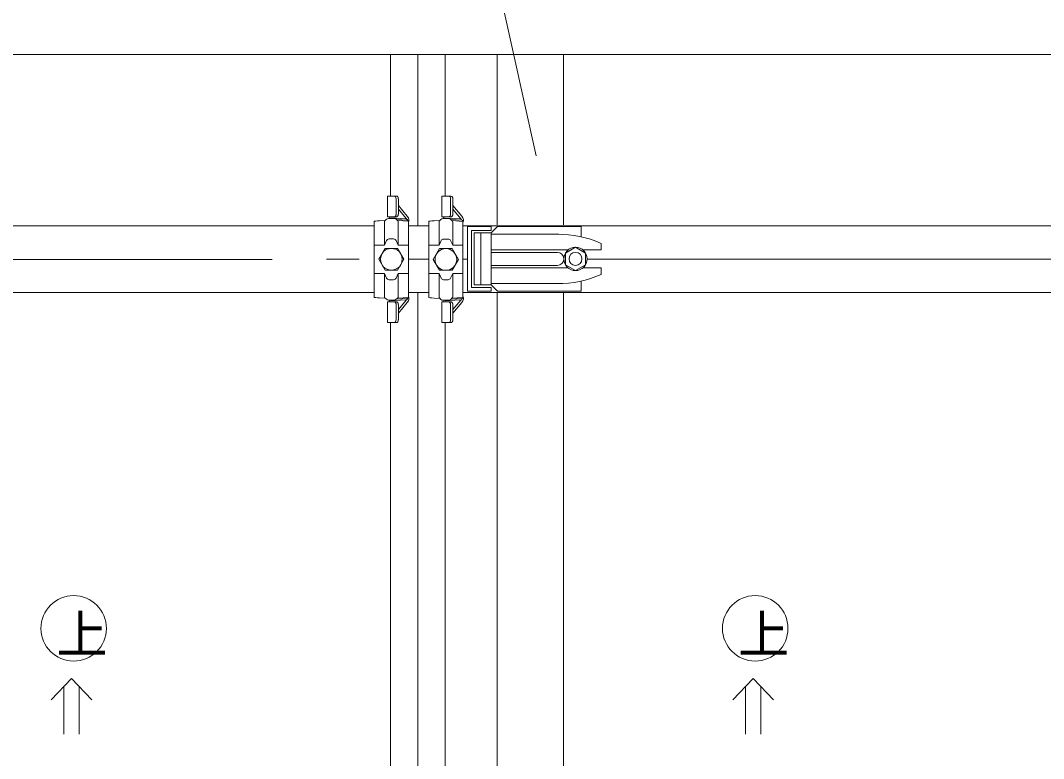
# Model space of a CAD drawing. Units: millimetres, scale not verified. Extents: x -10062 to 10062, y -6938 to 6938.
# Drawn here: x 4911 to 5662, y -887 to -345 of the extents above; entities that cross this region are included whole.
import ezdxf
from ezdxf.enums import TextEntityAlignment as Align

# ---------------------------------------------------------------- set-up
doc = ezdxf.new("R2010")
doc.units = ezdxf.units.MM
doc.header["$LTSCALE"] = 40
doc.linetypes.add('DASHED1', pattern=[1.8, 1.2, -0.6])
doc.linetypes.add('DOUBLE_CHAIN2', pattern=[12.8, 9, -1, 0.6, -0.6, 0.6, -1])
for name, color, linetype, lineweight in [('0-1_(3m)標準ｱﾄﾞﾌﾗッﾄ', 4, 'Continuous', 5), ('0-F__A-8_補助材１', 1, 'Continuous', 9), ('1-3_KANAGU', 2, 'Continuous', 9), ('1-8_ｱﾄﾞﾌﾗッﾄ', 7, 'Continuous', 9), ('1-B_仮囲い', 7, 'Continuous', 9), ('1-C_図面枠', 7, 'Continuous', 9)]:
    doc.layers.add(name, color=color, linetype=linetype, lineweight=lineweight)
doc.styles.add('@ＭＳ ゴシック', font='')
doc.styles.get('@ＭＳ ゴシック').set_extended_font_data('@MS Gothic')

msp = doc.modelspace()

# ---------------------------------------------------------------- linework, layer by layer
at = {"layer": '0-1_(3m)標準ｱﾄﾞﾌﾗッﾄ', "color": 7, "lineweight": 9}
for p, q in [((5182.81, -370.16), (5182.81, -474.05)), ((5202.81, -370.16), (5202.81, -495.86)), ((5222.81, -370.16), (5222.81, -474.1)), ((5202.81, -544.76), (5202.81, -1845.88)), ((5182.81, -566.87), (5182.81, -1824.1)), ((5222.81, -566.92), (5222.81, -1824.15))]:
    msp.add_line(p, q, dxfattribs=at)
at = {"layer": '0-F__A-8_補助材１'}
for p, q in [((5239.39, -496.38), (5239.39, -543.94)), ((5256.52, -496.38), (5239.39, -496.38)), ((5242.24, -499.23), (5242.24, -541.08)), ((5256.52, -499.23), (5242.24, -499.23)), ((5244.14, -501.14), (5244.14, -539.19)), ((5256.52, -501.14), (5244.14, -501.14)), ((5256.52, -501.14), (5261.27, -496.38)), ((5256.52, -496.38), (5256.52, -499.23)), ((5256.52, -501.14), (5256.52, -539.19)), ((5306.16, -502.08), (5256.52, -502.08)), ((5322.64, -496.38), (5261.27, -496.38)), ((5322.64, -496.38), (5322.64, -503.98)), ((5337.27, -508.74), (5337.27, -513.49)), ((5313.13, -513.49), (5256.52, -513.49)), ((5256.52, -515.4), (5305.23, -515.4)), ((5337.27, -513.49), (5323.9, -513.49)), ((5256.52, -524.91), (5305.23, -524.91)), ((5256.52, -526.81), (5313.13, -526.81)), ((5323.9, -526.81), (5337.27, -526.81)), ((5337.27, -526.81), (5337.27, -531.57)), ((5244.14, -539.19), (5256.52, -539.19)), ((5256.52, -538.23), (5306.16, -538.23)), ((5256.52, -539.19), (5261.27, -543.94)), ((5322.64, -536.33), (5322.64, -543.94)), ((5239.39, -543.94), (5256.52, -543.94)), ((5242.24, -541.08), (5256.52, -541.08)), ((5256.52, -541.08), (5256.52, -543.94)), ((5261.27, -543.94), (5322.64, -543.94))]:
    msp.add_line(p, q, dxfattribs=at)
at = {"layer": '0-F__A-8_補助材１', "linetype": 'DASHED1'}
msp.add_line((5249.12, -501.14), (5249.12, -539.19), dxfattribs=at)
at = {"layer": '0-F__A-8_補助材１'}
msp.add_lwpolyline([(5325.93, -515.87), (5318.51, -511.59), (5311.1, -515.87), (5311.1, -524.44), (5318.51, -528.72), (5325.93, -524.44)], close=True, dxfattribs=at)
for radius in [8.56, 4.76]:
    msp.add_circle((5318.51, -520.16), radius, dxfattribs=at)
for centre, radius, start, end in [((5306.01, -578.66), 76.59, 65.915, 90.76), ((5305.23, -520.16), 4.76, 270, 90), ((5306.01, -461.66), 76.59, 269.24, 294.085)]:
    msp.add_arc(centre, radius, start, end, dxfattribs=at)
at = {"layer": '1-3_KANAGU'}
for p, q in [((5180.51, -474.05), (5187.12, -474.05)), ((5180.51, -489.25), (5180.51, -474.05)), ((5186.91, -476.05), (5186.91, -478.97)), ((5188.54, -476.05), (5188.54, -480.92)), ((5220.51, -474.1), (5227.12, -474.1)), ((5220.51, -489.3), (5220.51, -474.1)), ((5226.91, -476.1), (5226.91, -479.03)), ((5228.54, -476.1), (5228.54, -480.98)), ((5195.02, -488.71), (5188.54, -480.92)), ((5194.29, -490.59), (5188.54, -483.68)), ((5235.02, -488.77), (5228.54, -480.98)), ((5234.29, -490.65), (5228.54, -483.74)), ((5170.91, -548.31), (5170.91, -492.6)), ((5174.84, -492.1), (5179.04, -491.85)), ((5178.41, -492.88), (5178.41, -509.99)), ((5179.81, -491.1), (5178.72, -492.16)), ((5180.51, -489.25), (5181.02, -489.25)), ((5182.79, -490.08), (5193.69, -490.79)), ((5187.01, -491.1), (5188.1, -492.16)), ((5187.07, -491.16), (5195.28, -491.69)), ((5187.96, -492.02), (5195.91, -492.54)), ((5188.41, -492.88), (5188.41, -509.99)), ((5195.91, -548.35), (5195.91, -492.54)), ((5210.91, -548.37), (5210.91, -492.66)), ((5214.84, -492.16), (5219.04, -491.91)), ((5218.41, -492.93), (5218.41, -510.05)), ((5219.81, -491.16), (5218.72, -492.22)), ((5220.51, -489.3), (5221.02, -489.3)), ((5222.79, -490.14), (5233.69, -490.84)), ((5227.01, -491.16), (5228.1, -492.22)), ((5227.07, -491.22), (5235.28, -491.75)), ((5227.96, -492.08), (5235.91, -492.59)), ((5228.41, -492.93), (5228.41, -510.05)), ((5235.91, -548.4), (5235.91, -492.59)), ((5170.91, -509.99), (5178.41, -509.99)), ((5179.94, -506.68), (5178.41, -509.99)), ((5181.76, -505.52), (5185.06, -505.52)), ((5210.91, -510.05), (5218.41, -510.05)), ((5219.94, -506.74), (5218.41, -510.05)), ((5221.76, -505.58), (5225.06, -505.58)), ((5170.91, -530.92), (5178.41, -530.92)), ((5179.94, -534.24), (5178.41, -530.92)), ((5178.41, -548.04), (5178.41, -530.92)), ((5188.41, -548.04), (5188.41, -530.92)), ((5210.91, -530.98), (5218.41, -530.98)), ((5219.94, -534.29), (5218.41, -530.98)), ((5218.41, -548.1), (5218.41, -530.98)), ((5228.41, -548.1), (5228.41, -530.98)), ((5181.76, -535.39), (5185.06, -535.39)), ((5221.76, -535.45), (5225.06, -535.45)), ((5174.84, -548.81), (5179.04, -549.06)), ((5179.81, -549.82), (5178.72, -548.76)), ((5180.51, -551.67), (5181.02, -551.67)), ((5180.51, -551.67), (5180.51, -566.87)), ((5182.79, -550.83), (5193.69, -550.13)), ((5187.01, -549.82), (5188.1, -548.76)), ((5187.07, -549.75), (5195.28, -549.22)), ((5187.96, -548.89), (5195.91, -548.38)), ((5194.29, -550.32), (5188.54, -557.23)), ((5195.02, -552.2), (5188.54, -559.99)), ((5214.84, -548.87), (5219.04, -549.12)), ((5219.81, -549.87), (5218.72, -548.82)), ((5220.51, -551.72), (5221.02, -551.72)), ((5220.51, -551.72), (5220.51, -566.92)), ((5222.79, -550.89), (5233.69, -550.18)), ((5227.01, -549.87), (5228.1, -548.82)), ((5227.07, -549.81), (5235.28, -549.28)), ((5227.96, -548.95), (5235.91, -548.44)), ((5234.29, -550.38), (5228.54, -557.29)), ((5235.02, -552.26), (5228.54, -560.05)), ((5186.91, -564.87), (5186.91, -561.94)), ((5188.54, -564.87), (5188.54, -559.99)), ((5226.91, -564.92), (5226.91, -562)), ((5228.54, -564.92), (5228.54, -560.05)), ((5180.51, -566.87), (5187.12, -566.87)), ((5220.51, -566.92), (5227.12, -566.92))]:
    msp.add_line(p, q, dxfattribs=at)
at = {"layer": '1-3_KANAGU', "linetype": 'DASHED1'}
for p, q in [((5186.91, -478.97), (5186.91, -487.25)), ((5226.91, -479.03), (5226.91, -487.3)), ((5188.54, -480.92), (5188.54, -487.25)), ((5228.54, -480.98), (5228.54, -487.3)), ((5181.02, -489.25), (5187.12, -489.25)), ((5221.02, -489.3), (5227.12, -489.3)), ((5181.02, -551.67), (5187.12, -551.67)), ((5186.91, -561.94), (5186.91, -553.67)), ((5188.54, -559.99), (5188.54, -553.67)), ((5221.02, -551.72), (5227.12, -551.72)), ((5226.91, -562), (5226.91, -553.72)), ((5228.54, -560.05), (5228.54, -553.72))]:
    msp.add_line(p, q, dxfattribs=at)
at = {"layer": '1-3_KANAGU', "color": 4, "lineweight": 5}
for p, q in [((5174.21, -520.46), (5178.81, -512.49)), ((5178.81, -512.49), (5188.01, -512.49)), ((5188.01, -512.49), (5192.61, -520.46)), ((5214.21, -520.52), (5218.81, -512.55)), ((5218.81, -512.55), (5228.01, -512.55)), ((5228.01, -512.55), (5232.61, -520.52)), ((5178.81, -528.42), (5174.21, -520.46)), ((5192.61, -520.46), (5188.01, -528.42)), ((5218.81, -528.48), (5214.21, -520.52)), ((5232.61, -520.52), (5228.01, -528.48)), ((5188.01, -528.42), (5178.81, -528.42)), ((5228.01, -528.48), (5218.81, -528.48))]:
    msp.add_line(p, q, dxfattribs=at)
at = {"layer": '1-3_KANAGU'}
for points in [[(5186.88, -506.68), (5188.41, -509.99), (5195.91, -509.99)], [(5226.88, -506.74), (5228.41, -510.05), (5235.91, -510.05)], [(5186.88, -534.24), (5188.41, -530.92), (5195.91, -530.92)], [(5226.88, -534.29), (5228.41, -530.98), (5235.91, -530.98)]]:
    msp.add_lwpolyline(points, dxfattribs=at)
at = {"layer": '1-3_KANAGU', "color": 4, "lineweight": 5}
for centre in [(5183.41, -520.46), (5223.41, -520.52)]:
    msp.add_circle(centre, 7.97, dxfattribs=at)
at = {"layer": '1-3_KANAGU'}
for centre, radius, start, end in [((5179.41, -492.88), 1, 134.006, 180), ((5181.41, -492.75), 2.3, 93.937, 134.006), ((5181.02, -490.49), 1.24, 2.469, 90), ((5185.41, -492.75), 2.3, 45.994, 89.995), ((5187.41, -492.88), 1, 0, 45.994), ((5219.41, -492.93), 1, 134.006, 180), ((5221.41, -492.81), 2.3, 93.937, 134.006), ((5221.02, -490.54), 1.24, 2.469, 90), ((5225.41, -492.81), 2.3, 45.994, 89.995), ((5227.41, -492.93), 1, 0, 45.994), ((5181.76, -507.52), 2, 90, 155.142), ((5185.06, -507.52), 2, 24.858, 90), ((5221.76, -507.58), 2, 90, 155.142), ((5225.06, -507.58), 2, 24.858, 90), ((5181.76, -533.39), 2, 204.858, 270), ((5185.06, -533.39), 2, 270, 335.142), ((5221.76, -533.45), 2, 204.858, 270), ((5225.06, -533.45), 2, 270, 335.142), ((5179.41, -548.04), 1, 180, 225.994), ((5181.41, -548.16), 2.3, 225.994, 266.063), ((5181.02, -550.43), 1.24, 270, 357.531), ((5185.41, -548.16), 2.3, 270.005, 314.006), ((5187.41, -548.04), 1, 314.006, 0), ((5219.41, -548.1), 1, 180, 225.994), ((5221.41, -548.22), 2.3, 225.994, 266.063), ((5221.02, -550.48), 1.24, 270, 357.531), ((5225.41, -548.22), 2.3, 270.005, 314.006), ((5227.41, -548.1), 1, 314.006, 0)]:
    msp.add_arc(centre, radius, start, end, dxfattribs=at)
for centre, major_axis, ratio, start_param, end_param in [((5185.5, -476.05), (0, 2), 0.707001, 4.712389, 6.283185), ((5187.12, -476.05), (0, 2), 0.707001, 4.712389, 6.283185), ((5225.5, -476.1), (0, 2), 0.707001, 4.712389, 6.283185), ((5227.12, -476.1), (0, 2), 0.707001, 4.712389, 6.283185), ((5200.91, -492.6), (-30, 0), 0.033603, 5.765587, 6.283185), ((5183.41, -490.52), (-2.93, 0), 0.034045, 3.960841, 5.540429), ((5194.16, -490.78), (1.74, -1.85), 0.087542, 0, 1.591424), ((5192.08, -490.38), (3.75, -3.22), 0.663063, 0.040152, 1.33633), ((5240.91, -492.66), (-30, 0), 0.033603, 5.765587, 6.283185), ((5223.41, -490.58), (-2.93, 0), 0.034045, 3.960841, 5.540429), ((5234.16, -490.84), (1.74, -1.85), 0.087542, 0, 1.591424), ((5232.08, -490.44), (3.75, -3.22), 0.663063, 0.040152, 1.33633), ((5192.08, -550.53), (3.75, 3.22), 0.663063, 4.946855, 6.243033), ((5232.08, -550.59), (3.75, 3.22), 0.663063, 4.946855, 6.243033), ((5200.91, -548.31), (-30, 0), 0.033604, 6.283185, 6.800777), ((5183.41, -550.39), (-2.93, 0), 0.034055, 0.742708, 2.322385), ((5194.16, -550.14), (1.74, 1.85), 0.087549, 4.691762, 6.283185), ((5240.91, -548.37), (-30, 0), 0.033604, 6.283185, 6.800777), ((5223.41, -550.45), (-2.93, 0), 0.034055, 0.742708, 2.322385), ((5234.16, -550.19), (1.74, 1.85), 0.087549, 4.691762, 6.283185), ((5185.5, -564.87), (0, 2), 0.707001, 3.141593, 4.712389), ((5187.12, -564.87), (0, 2), 0.707001, 3.141593, 4.712389), ((5225.5, -564.92), (0, 2), 0.707001, 3.141593, 4.712389), ((5227.12, -564.92), (0, 2), 0.707001, 3.141593, 4.712389)]:
    msp.add_ellipse(centre, major_axis=major_axis, ratio=ratio, start_param=start_param, end_param=end_param, dxfattribs=at)
at = {"layer": '1-3_KANAGU', "linetype": 'DASHED1'}
for centre, start_param, end_param in [((5185.5, -487.25), 3.141593, 4.712389), ((5187.12, -487.25), 3.141593, 4.712389), ((5225.5, -487.3), 3.141593, 4.712389), ((5227.12, -487.3), 3.141593, 4.712389), ((5185.5, -553.67), 4.712389, 6.283185), ((5187.12, -553.67), 4.712389, 6.283185), ((5225.5, -553.72), 4.712389, 6.283185), ((5227.12, -553.72), 4.712389, 6.283185)]:
    msp.add_ellipse(centre, major_axis=(0, 2), ratio=0.707001, start_param=start_param, end_param=end_param, dxfattribs=at)
at = {"layer": '1-8_ｱﾄﾞﾌﾗッﾄ'}
for p, q in [((5202.81, -370.16), (4702.81, -370.16)), ((5702.81, -370.16), (5202.81, -370.16))]:
    msp.add_line(p, q, dxfattribs=at)
at = {"layer": '1-B_仮囲い'}
for p, q in [((5261, -495.16), (5261, -370.16)), ((5309.6, -495.16), (5309.6, -370.16)), ((4735.91, -495.86), (5170.91, -495.86)), ((5195.91, -495.86), (5210.91, -495.86)), ((5235.91, -495.86), (5670.91, -495.86)), ((4735.91, -544.76), (5170.91, -544.76)), ((5195.91, -544.76), (5210.91, -544.76)), ((5235.91, -544.76), (5670.91, -544.76)), ((5261, -544.46), (5261, -1151.83)), ((5261, -544.46), (5261, -1151.83)), ((5261, -1150.08), (5261, -545.16)), ((5309.6, -1150.08), (5309.6, -545.16)), ((4948.81, -828.06), (4933.89, -843.74)), ((4948.81, -828.06), (4963.73, -843.74)), ((5448.81, -828.06), (5433.89, -843.74)), ((5448.81, -828.06), (5463.73, -843.74)), ((4943.13, -833.83), (4943.13, -869.05)), ((4954.49, -833.83), (4954.49, -869.05)), ((5443.13, -833.83), (5443.13, -869.05)), ((5454.49, -833.83), (5454.49, -869.05))]:
    msp.add_line(p, q, dxfattribs=at)
at = {"layer": '1-B_仮囲い', "linetype": 'DOUBLE_CHAIN2'}
for p, q in [((4735.91, -520.5), (5170.91, -520.46)), ((5195.91, -520.44), (5210.91, -520.44)), ((5235.91, -520.44), (5239.39, -520.44)), ((5327, -520.44), (5670.91, -520.46))]:
    msp.add_line(p, q, dxfattribs=at)
at = {"layer": '1-B_仮囲い'}
for centre in [(4950.35, -791.29), (5450.35, -791.29)]:
    msp.add_circle(centre, 24.02, dxfattribs=at)
at = {"layer": '1-C_図面枠'}
msp.add_line((5289.7, -444.6), (5102.1, 404.78), dxfattribs=at)

# ---------------------------------------------------------------- texts
at = {"layer": '1-B_仮囲い', "style": '@ＭＳ ゴシック'}
for p in [(4933.93, -776.18), (5433.93, -776.18)]:
    msp.add_text('上', height=27.59, rotation=270, dxfattribs=at).set_placement(p, align=Align.BOTTOM_LEFT)

doc.saveas('drawing.dxf')
